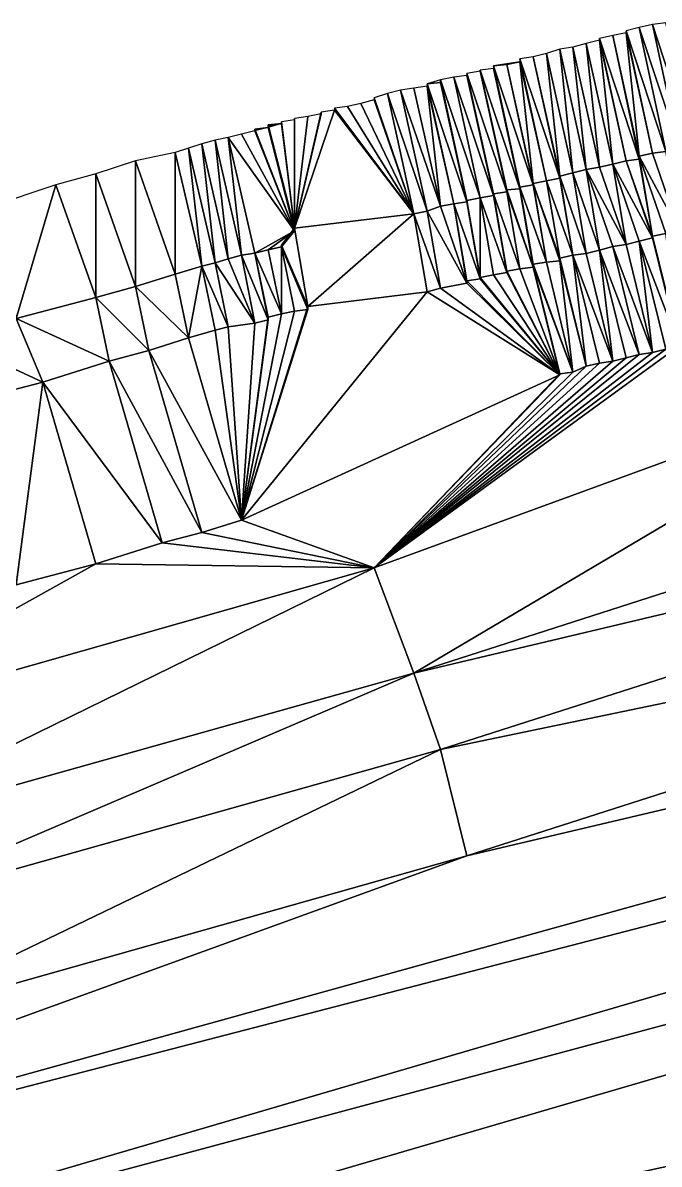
# Model space of a CAD drawing. Header units: inches. Extents: x -773 to -296, y 669 to 1001.
# Drawn here: x -561.5 to -513.5, y 869.3 to 955.5 of the extents above; entities that cross this region are included whole.
import ezdxf

# ---------------------------------------------------------------- set-up
doc = ezdxf.new("R2010")
doc.units = ezdxf.units.IN
doc.header["$MEASUREMENT"] = 0

msp = doc.modelspace()

# ---------------------------------------------------------------- linework, layer by layer
at = {"color": 72, "true_color": 0x52e210}
for points in [[(-514, 955.34375, 376.62097), (-515, 955.125, 376.612), (-512, 946, 370), (-514, 955.34375, 376.62097)], [(-514, 955.34375, 376.62097), (-511, 946.1875, 370), (-513, 955.46875, 376.62598), (-514, 955.34375, 376.62097)], [(-512, 946, 370), (-511, 946.1875, 370), (-514, 955.34375, 376.62097), (-512, 946, 370)], [(-517, 954.5, 376.586), (-518, 954.28125, 376.578), (-515, 945.1875, 370), (-517, 954.5, 376.586)], [(-515, 945.40625, 370), (-516, 954.71875, 376.59601), (-517, 954.5, 376.586), (-515, 945.40625, 370)], [(-517, 954.5, 376.586), (-515, 945.1875, 370), (-515, 945.40625, 370), (-517, 954.5, 376.586)], [(-515, 955.125, 376.612), (-516, 954.875, 376.60199), (-513, 945.75, 370), (-515, 955.125, 376.612)], [(-516, 954.875, 376.60199), (-516, 954.71875, 376.59601), (-514, 945.625, 370), (-516, 954.875, 376.60199)], [(-513, 945.75, 370), (-516, 954.875, 376.60199), (-514, 945.625, 370), (-513, 945.75, 370)], [(-514, 945.625, 370), (-516, 954.71875, 376.59601), (-515, 945.40625, 370), (-514, 945.625, 370)], [(-512, 946, 370), (-515, 955.125, 376.612), (-513, 945.75, 370), (-512, 946, 370)], [(-521, 953.46875, 376.54504), (-519, 944.40625, 370), (-520, 953.625, 376.552), (-521, 953.46875, 376.54504)], [(-520, 953.625, 376.552), (-518, 944.5625, 370), (-519, 953.90625, 376.56201), (-520, 953.625, 376.552)], [(-519, 944.40625, 370), (-518, 944.5625, 370), (-520, 953.625, 376.552), (-519, 944.40625, 370)], [(-519, 953.90625, 376.56201), (-517, 944.8125, 370), (-518, 954.15625, 376.57202), (-519, 953.90625, 376.56201)], [(-519, 953.90625, 376.56201), (-518, 944.5625, 370), (-517, 944.8125, 370), (-519, 953.90625, 376.56201)], [(-515, 945.1875, 370), (-518, 954.28125, 376.578), (-516, 945.0625, 370), (-515, 945.1875, 370)], [(-516, 945.0625, 370), (-518, 954.28125, 376.578), (-518, 954.15625, 376.57202), (-516, 945.0625, 370)], [(-518, 954.15625, 376.57202), (-517, 944.8125, 370), (-516, 945.0625, 370), (-518, 954.15625, 376.57202)], [(-524, 952.75, 376.51697), (-521, 943.75, 370), (-523, 952.90625, 376.52301), (-524, 952.75, 376.51697)], [(-524, 952.75, 376.51697), (-522, 943.53125, 370), (-521, 943.75, 370), (-524, 952.75, 376.51697)], [(-524, 952.75, 376.51697), (-524, 952.53125, 376.50696), (-522, 943.53125, 370), (-524, 952.75, 376.51697)], [(-521, 943.90625, 370), (-522, 953.15625, 376.534), (-523, 952.90625, 376.52301), (-521, 943.90625, 370)], [(-521, 943.75, 370), (-521, 943.90625, 370), (-523, 952.90625, 376.52301), (-521, 943.75, 370)], [(-522, 953.15625, 376.534), (-520, 944.15625, 370), (-521, 953.46875, 376.54504), (-522, 953.15625, 376.534)], [(-521, 943.90625, 370), (-520, 944.15625, 370), (-522, 953.15625, 376.534), (-521, 943.90625, 370)], [(-521, 953.46875, 376.54504), (-520, 944.15625, 370), (-519, 944.40625, 370), (-521, 953.46875, 376.54504)], [(-527, 951.90625, 376.48303), (-524, 942.9375, 370), (-526, 952.03125, 376.48804), (-527, 951.90625, 376.48303)], [(-525, 942.875, 370), (-524, 942.9375, 370), (-527, 951.90625, 376.48303), (-525, 942.875, 370)], [(-527, 951.8125, 376.47998), (-525, 942.875, 370), (-527, 951.90625, 376.48303), (-527, 951.8125, 376.47998)], [(-524, 952.53125, 376.50696), (-526, 952.21875, 376.495), (-525, 952.3125, 376.49902), (-524, 952.53125, 376.50696)], [(-525, 952.3125, 376.49902), (-526, 952.21875, 376.495), (-523, 943.25, 370), (-525, 952.3125, 376.49902)], [(-523, 943.25, 370), (-526, 952.21875, 376.495), (-524, 943.0625, 370), (-523, 943.25, 370)], [(-526, 952.03125, 376.48804), (-524, 943.0625, 370), (-526, 952.21875, 376.495), (-526, 952.03125, 376.48804)], [(-524, 942.9375, 370), (-524, 943.0625, 370), (-526, 952.03125, 376.48804), (-524, 942.9375, 370)], [(-525, 952.3125, 376.49902), (-523, 943.34375, 370), (-524, 952.53125, 376.50696), (-525, 952.3125, 376.49902)], [(-523, 943.34375, 370), (-525, 952.3125, 376.49902), (-523, 943.25, 370), (-523, 943.34375, 370)], [(-524, 952.53125, 376.50696), (-523, 943.34375, 370), (-522, 943.53125, 370), (-524, 952.53125, 376.50696)], [(-531, 950.875, 376.44397), (-530, 950.96875, 376.448), (-530, 951.15625, 376.45496), (-531, 950.875, 376.44397)], [(-530, 951.15625, 376.45496), (-527, 942.25, 370), (-529, 951.375, 376.46301), (-530, 951.15625, 376.45496)], [(-528, 942.0625, 370), (-527, 942.25, 370), (-530, 951.15625, 376.45496), (-528, 942.0625, 370)], [(-530, 951.15625, 376.45496), (-530, 950.96875, 376.448), (-528, 942.0625, 370), (-530, 951.15625, 376.45496)], [(-528, 951.5, 376.46704), (-529, 951.375, 376.46301), (-526, 942.4375, 370), (-528, 951.5, 376.46704)], [(-526, 942.4375, 370), (-529, 951.375, 376.46301), (-527, 942.25, 370), (-526, 942.4375, 370)], [(-528, 951.65625, 376.474), (-525, 942.71875, 370), (-527, 951.8125, 376.47998), (-528, 951.65625, 376.474)], [(-528, 951.5, 376.46704), (-526, 942.5625, 370), (-528, 951.65625, 376.474), (-528, 951.5, 376.46704)], [(-526, 942.5625, 370), (-525, 942.71875, 370), (-528, 951.65625, 376.474), (-526, 942.5625, 370)], [(-526, 942.4375, 370), (-526, 942.5625, 370), (-528, 951.5, 376.46704), (-526, 942.4375, 370)], [(-525, 942.71875, 370), (-525, 942.875, 370), (-527, 951.8125, 376.47998), (-525, 942.71875, 370)], [(-531, 941.25, 370), (-533, 950.375, 376.427), (-534, 950.125, 376.41699), (-531, 941.25, 370)], [(-532, 950.53125, 376.43103), (-533, 950.375, 376.427), (-530, 941.625, 370), (-532, 950.53125, 376.43103)], [(-530, 941.625, 370), (-533, 950.375, 376.427), (-531, 941.25, 370), (-530, 941.625, 370)], [(-530, 941.625, 370), (-531, 950.6875, 376.43799), (-532, 950.53125, 376.43103), (-530, 941.625, 370)], [(-531, 950.875, 376.44397), (-528, 941.96875, 370), (-530, 950.96875, 376.448), (-531, 950.875, 376.44397)], [(-529, 941.8125, 370), (-528, 941.96875, 370), (-531, 950.875, 376.44397), (-529, 941.8125, 370)], [(-529, 941.8125, 370), (-531, 950.875, 376.44397), (-531, 950.6875, 376.43799), (-529, 941.8125, 370)], [(-530, 941.625, 370), (-529, 941.8125, 370), (-531, 950.6875, 376.43799), (-530, 941.625, 370)], [(-528, 942.0625, 370), (-530, 950.96875, 376.448), (-528, 941.96875, 370), (-528, 942.0625, 370)], [(-537, 949.15625, 376.383), (-532, 941.0625, 370), (-536, 949.375, 376.39099), (-537, 949.15625, 376.383)], [(-532, 941.0625, 370), (-535, 949.65625, 376.401), (-536, 949.375, 376.39099), (-532, 941.0625, 370)], [(-534, 950.125, 376.41699), (-535, 949.8125, 376.40698), (-532, 941.0625, 370), (-534, 950.125, 376.41699)], [(-532, 941.0625, 370), (-535, 949.8125, 376.40698), (-535, 949.65625, 376.401), (-532, 941.0625, 370)], [(-534, 950.125, 376.41699), (-532, 941.0625, 370), (-531, 941.25, 370), (-534, 950.125, 376.41699)], [(-532, 941.0625, 370), (-538, 948.875, 376.37201), (-541, 939.96875, 370), (-532, 941.0625, 370)], [(-541, 939.96875, 370), (-538, 948.875, 376.37201), (-539, 948.71875, 376.36597), (-541, 939.96875, 370)], [(-539, 948.59375, 376.362), (-541, 939.96875, 370), (-539, 948.71875, 376.36597), (-539, 948.59375, 376.362)], [(-539, 948.59375, 376.362), (-540, 948.40625, 376.35596), (-541, 939.96875, 370), (-539, 948.59375, 376.362)], [(-537, 949.15625, 376.383), (-538, 949.03125, 376.37799), (-532, 941.0625, 370), (-537, 949.15625, 376.383)], [(-532, 941.0625, 370), (-538, 949.03125, 376.37799), (-538, 948.875, 376.37201), (-532, 941.0625, 370)], [(-544, 947.4375, 376.32001), (-541, 939.78125, 370), (-543, 947.5625, 376.32501), (-544, 947.4375, 376.32001)], [(-544, 947.3125, 376.31702), (-544, 947.4375, 376.32001), (-543, 947.5625, 376.32501), (-544, 947.3125, 376.31702)], [(-543, 947.78125, 376.33496), (-541, 939.96875, 370), (-542, 947.875, 376.33801), (-543, 947.78125, 376.33496)], [(-543, 947.5625, 376.32501), (-543, 947.65625, 376.32898), (-542, 947.875, 376.33801), (-543, 947.5625, 376.32501)], [(-542, 947.875, 376.33801), (-543, 947.65625, 376.32898), (-543, 947.78125, 376.33496), (-542, 947.875, 376.33801)], [(-543, 947.78125, 376.33496), (-543, 947.71875, 376.33203), (-541, 939.96875, 370), (-543, 947.78125, 376.33496)], [(-543, 947.65625, 376.32898), (-543, 947.71875, 376.33203), (-543, 947.78125, 376.33496), (-543, 947.65625, 376.32898)], [(-541, 939.96875, 370), (-543, 947.71875, 376.33203), (-543, 947.65625, 376.32898), (-541, 939.96875, 370)], [(-541, 939.96875, 370), (-543, 947.65625, 376.32898), (-541, 939.78125, 370), (-541, 939.96875, 370)], [(-541, 939.78125, 370), (-543, 947.65625, 376.32898), (-543, 947.5625, 376.32501), (-541, 939.78125, 370)], [(-542, 948, 376.34302), (-541, 939.96875, 370), (-541, 948.15625, 376.34802), (-542, 948, 376.34302)], [(-542, 947.90625, 376.33997), (-541, 939.96875, 370), (-542, 948, 376.34302), (-542, 947.90625, 376.33997)], [(-542, 948, 376.34302), (-542, 947.875, 376.33801), (-542, 947.90625, 376.33997), (-542, 948, 376.34302)], [(-542, 947.875, 376.33801), (-541, 939.96875, 370), (-542, 947.90625, 376.33997), (-542, 947.875, 376.33801)], [(-541, 939.96875, 370), (-540, 948.40625, 376.35596), (-541, 948.25, 376.35101), (-541, 939.96875, 370)], [(-541, 948.15625, 376.34802), (-541, 939.96875, 370), (-541, 948.25, 376.35101), (-541, 948.15625, 376.34802)], [(-545, 937.9375, 370), (-546, 946.8125, 376.30396), (-547, 946.625, 376.29999), (-545, 937.9375, 370)], [(-546, 946.8125, 376.30396), (-541, 939.78125, 370), (-545, 947.0625, 376.31104), (-546, 946.8125, 376.30396)], [(-544, 938.09375, 370), (-541, 939.78125, 370), (-546, 946.8125, 376.30396), (-544, 938.09375, 370)], [(-544, 938.09375, 370), (-546, 946.8125, 376.30396), (-545, 937.9375, 370), (-544, 938.09375, 370)], [(-545, 947.0625, 376.31104), (-541, 939.78125, 370), (-544, 947.3125, 376.31702), (-545, 947.0625, 376.31104)], [(-541, 939.78125, 370), (-544, 947.4375, 376.32001), (-544, 947.3125, 376.31702), (-541, 939.78125, 370)], [(-550, 945.6875, 376.27197), (-548, 937.09375, 370), (-549, 946, 376.28198), (-550, 945.6875, 376.27197)], [(-547, 937.34375, 370), (-548, 946.34375, 376.29199), (-549, 946, 376.28198), (-547, 937.34375, 370)], [(-547, 937.34375, 370), (-549, 946, 376.28198), (-548, 937.09375, 370), (-547, 937.34375, 370)], [(-546, 937.65625, 370), (-547, 946.625, 376.29999), (-548, 946.34375, 376.29199), (-546, 937.65625, 370)], [(-546, 937.65625, 370), (-548, 946.34375, 376.29199), (-547, 937.34375, 370), (-546, 937.65625, 370)], [(-545, 937.9375, 370), (-547, 946.625, 376.29999), (-546, 937.65625, 370), (-545, 937.9375, 370)], [(-553, 945.0625, 376.25299), (-556, 944.0625, 376.22699), (-553, 935.5625, 370), (-553, 945.0625, 376.25299)], [(-550, 945.6875, 376.27197), (-553, 945.0625, 376.25299), (-550, 936.5, 370), (-550, 945.6875, 376.27197)], [(-550, 936.5, 370), (-553, 945.0625, 376.25299), (-553, 935.5625, 370), (-550, 936.5, 370)], [(-550, 936.5, 370), (-548, 937.09375, 370), (-550, 945.6875, 376.27197), (-550, 936.5, 370)], [(-514, 939.25, 370), (-516, 945.0625, 370), (-517, 944.8125, 370), (-514, 939.25, 370)], [(-515, 945.1875, 370), (-516, 945.0625, 370), (-514, 939.375, 370), (-515, 945.1875, 370)], [(-514, 939.375, 370), (-516, 945.0625, 370), (-514, 939.25, 370), (-514, 939.375, 370)], [(-514, 945.625, 370), (-515, 945.40625, 370), (-512, 939.78125, 370), (-514, 945.625, 370)], [(-512, 939.78125, 370), (-515, 945.40625, 370), (-513, 939.5625, 370), (-512, 939.78125, 370)], [(-514, 939.375, 370), (-513, 939.5625, 370), (-515, 945.40625, 370), (-514, 939.375, 370)], [(-514, 939.375, 370), (-515, 945.40625, 370), (-515, 945.1875, 370), (-514, 939.375, 370)], [(-513, 945.75, 370), (-514, 945.625, 370), (-512, 939.78125, 370), (-513, 945.75, 370)], [(-520, 944.15625, 370), (-521, 943.90625, 370), (-519, 938.0625, 370), (-520, 944.15625, 370)], [(-519, 944.40625, 370), (-520, 944.15625, 370), (-518, 938.3125, 370), (-519, 944.40625, 370)], [(-520, 944.15625, 370), (-519, 938.0625, 370), (-518, 938.3125, 370), (-520, 944.15625, 370)], [(-519, 944.40625, 370), (-516, 938.75, 370), (-518, 944.5625, 370), (-519, 944.40625, 370)], [(-517, 938.59375, 370), (-516, 938.75, 370), (-519, 944.40625, 370), (-517, 938.59375, 370)], [(-519, 944.40625, 370), (-518, 938.3125, 370), (-517, 938.59375, 370), (-519, 944.40625, 370)], [(-517, 944.8125, 370), (-518, 944.5625, 370), (-516, 938.75, 370), (-517, 944.8125, 370)], [(-517, 944.8125, 370), (-516, 938.75, 370), (-515, 939, 370), (-517, 944.8125, 370)], [(-515, 939, 370), (-514, 939.25, 370), (-517, 944.8125, 370), (-515, 939, 370)], [(-562, 933.15625, 370), (-559, 943.25, 376.20703), (-564, 941.59375, 376.16901), (-562, 933.15625, 370)], [(-562, 933.15625, 370), (-556, 934.75, 370), (-559, 943.25, 376.20703), (-562, 933.15625, 370)], [(-559, 943.25, 376.20703), (-556, 934.75, 370), (-556, 944.0625, 376.22699), (-559, 943.25, 376.20703)], [(-553, 935.5625, 370), (-556, 944.0625, 376.22699), (-556, 934.75, 370), (-553, 935.5625, 370)], [(-522, 937.40625, 370), (-523, 943.25, 370), (-524, 943.0625, 370), (-522, 937.40625, 370)], [(-523, 943.34375, 370), (-521, 937.71875, 370), (-522, 943.53125, 370), (-523, 943.34375, 370)], [(-523, 943.34375, 370), (-523, 943.25, 370), (-522, 937.40625, 370), (-523, 943.34375, 370)], [(-522, 937.40625, 370), (-521, 937.5, 370), (-523, 943.34375, 370), (-522, 937.40625, 370)], [(-521, 937.5, 370), (-521, 937.71875, 370), (-523, 943.34375, 370), (-521, 937.5, 370)], [(-521, 943.75, 370), (-522, 943.53125, 370), (-520, 937.9375, 370), (-521, 943.75, 370)], [(-520, 937.9375, 370), (-522, 943.53125, 370), (-521, 937.71875, 370), (-520, 937.9375, 370)], [(-519, 938.0625, 370), (-521, 943.90625, 370), (-520, 937.9375, 370), (-519, 938.0625, 370)], [(-521, 943.75, 370), (-520, 937.9375, 370), (-521, 943.90625, 370), (-521, 943.75, 370)], [(-526, 942.4375, 370), (-527, 942.25, 370), (-525, 936.625, 370), (-526, 942.4375, 370)], [(-526, 942.5625, 370), (-524, 936.90625, 370), (-525, 942.71875, 370), (-526, 942.5625, 370)], [(-525, 936.625, 370), (-525, 936.71875, 370), (-526, 942.5625, 370), (-525, 936.625, 370)], [(-526, 942.5625, 370), (-525, 936.71875, 370), (-524, 936.90625, 370), (-526, 942.5625, 370)], [(-526, 942.5625, 370), (-526, 942.4375, 370), (-525, 936.625, 370), (-526, 942.5625, 370)], [(-525, 942.875, 370), (-523, 937.03125, 370), (-524, 942.9375, 370), (-525, 942.875, 370)], [(-525, 942.71875, 370), (-523, 937.03125, 370), (-525, 942.875, 370), (-525, 942.71875, 370)], [(-525, 942.71875, 370), (-524, 936.90625, 370), (-523, 937.03125, 370), (-525, 942.71875, 370)], [(-522, 937.40625, 370), (-524, 943.0625, 370), (-523, 937.25, 370), (-522, 937.40625, 370)], [(-523, 937.25, 370), (-524, 943.0625, 370), (-524, 942.9375, 370), (-523, 937.25, 370)], [(-523, 937.25, 370), (-524, 942.9375, 370), (-523, 937.125, 370), (-523, 937.25, 370)], [(-523, 937.125, 370), (-524, 942.9375, 370), (-523, 937.03125, 370), (-523, 937.125, 370)], [(-530, 941.625, 370), (-531, 941.25, 370), (-528, 935.8125, 370), (-530, 941.625, 370)], [(-528, 935.8125, 370), (-529, 941.8125, 370), (-530, 941.625, 370), (-528, 935.8125, 370)], [(-529, 941.8125, 370), (-527, 936.15625, 370), (-528, 941.96875, 370), (-529, 941.8125, 370)], [(-528, 935.8125, 370), (-528, 936, 370), (-529, 941.8125, 370), (-528, 935.8125, 370)], [(-528, 936, 370), (-527, 936.15625, 370), (-529, 941.8125, 370), (-528, 936, 370)], [(-528, 942.0625, 370), (-527, 936.25, 370), (-527, 942.25, 370), (-528, 942.0625, 370)], [(-528, 941.96875, 370), (-527, 936.25, 370), (-528, 942.0625, 370), (-528, 941.96875, 370)], [(-528, 941.96875, 370), (-527, 936.15625, 370), (-527, 936.25, 370), (-528, 941.96875, 370)], [(-527, 942.25, 370), (-527, 936.25, 370), (-526, 936.4375, 370), (-527, 942.25, 370)], [(-525, 936.625, 370), (-527, 942.25, 370), (-526, 936.4375, 370), (-525, 936.625, 370)], [(-540, 934.0625, 370), (-532, 941.0625, 370), (-541, 939.96875, 370), (-540, 934.0625, 370)], [(-540, 934.0625, 370), (-531, 935.15625, 370), (-532, 941.0625, 370), (-540, 934.0625, 370)], [(-531, 941.25, 370), (-532, 941.0625, 370), (-530, 935.4375, 370), (-531, 941.25, 370)], [(-531, 935.15625, 370), (-530, 935.4375, 370), (-532, 941.0625, 370), (-531, 935.15625, 370)], [(-531, 941.25, 370), (-530, 935.4375, 370), (-528, 935.8125, 370), (-531, 941.25, 370)], [(-541, 939.78125, 370), (-542, 938.6875, 370), (-541, 939.96875, 370), (-541, 939.78125, 370)], [(-542, 938.6875, 370), (-540, 934.0625, 370), (-541, 939.96875, 370), (-542, 938.6875, 370)], [(-543, 938.34375, 370), (-541, 939.78125, 370), (-544, 938.09375, 370), (-543, 938.34375, 370)], [(-541, 939.78125, 370), (-543, 938.34375, 370), (-542, 938.5625, 370), (-541, 939.78125, 370)], [(-542, 938.5625, 370), (-542, 938.6875, 370), (-541, 939.78125, 370), (-542, 938.5625, 370)], [(-515, 939, 370), (-516, 938.75, 370), (-514, 930.59375, 360), (-515, 939, 370)], [(-512, 931.09375, 360), (-514, 939.25, 370), (-515, 939, 370), (-512, 931.09375, 360)], [(-515, 939, 370), (-514, 930.59375, 360), (-513, 930.84375, 360), (-515, 939, 370)], [(-512, 931.09375, 360), (-515, 939, 370), (-513, 930.84375, 360), (-512, 931.09375, 360)], [(-512, 931.21875, 360), (-513, 939.5625, 370), (-514, 939.375, 370), (-512, 931.21875, 360)], [(-514, 939.375, 370), (-514, 939.25, 370), (-512, 931.21875, 360), (-514, 939.375, 370)], [(-512, 931.21875, 360), (-514, 939.25, 370), (-512, 931.09375, 360), (-512, 931.21875, 360)], [(-543, 933.0625, 370), (-544, 938.09375, 370), (-545, 937.9375, 370), (-543, 933.0625, 370)], [(-543, 938.34375, 370), (-544, 938.09375, 370), (-542, 933.5, 370), (-543, 938.34375, 370)], [(-542, 933.5, 370), (-544, 938.09375, 370), (-543, 933.25, 370), (-542, 933.5, 370)], [(-543, 933.25, 370), (-544, 938.09375, 370), (-543, 933.0625, 370), (-543, 933.25, 370)], [(-543, 938.34375, 370), (-542, 933.5, 370), (-542, 938.5625, 370), (-543, 938.34375, 370)], [(-540, 933.96875, 370), (-540, 934.0625, 370), (-542, 938.6875, 370), (-540, 933.96875, 370)], [(-540, 933.96875, 370), (-542, 938.6875, 370), (-540, 933.84375, 370), (-540, 933.96875, 370)], [(-540, 933.84375, 370), (-542, 938.6875, 370), (-542, 938.5625, 370), (-540, 933.84375, 370)], [(-542, 938.5625, 370), (-542, 933.5, 370), (-541, 933.71875, 370), (-542, 938.5625, 370)], [(-542, 938.5625, 370), (-541, 933.71875, 370), (-540, 933.84375, 370), (-542, 938.5625, 370)], [(-518, 938.3125, 370), (-519, 938.0625, 370), (-517, 929.9375, 360), (-518, 938.3125, 370)], [(-517, 938.59375, 370), (-518, 938.3125, 370), (-515, 930.4375, 360), (-517, 938.59375, 370)], [(-518, 938.3125, 370), (-517, 929.9375, 360), (-516, 930.1875, 360), (-518, 938.3125, 370)], [(-516, 930.1875, 360), (-515, 930.4375, 360), (-518, 938.3125, 370), (-516, 930.1875, 360)], [(-517, 938.59375, 370), (-514, 930.59375, 360), (-516, 938.75, 370), (-517, 938.59375, 370)], [(-515, 930.4375, 360), (-514, 930.59375, 360), (-517, 938.59375, 370), (-515, 930.4375, 360)], [(-546, 932.53125, 370), (-547, 937.34375, 370), (-548, 937.09375, 370), (-546, 932.53125, 370)], [(-544, 932.8125, 370), (-546, 937.65625, 370), (-547, 937.34375, 370), (-544, 932.8125, 370)], [(-544, 932.8125, 370), (-547, 937.34375, 370), (-546, 932.53125, 370), (-544, 932.8125, 370)], [(-544, 932.8125, 370), (-545, 937.9375, 370), (-546, 937.65625, 370), (-544, 932.8125, 370)], [(-543, 933.0625, 370), (-545, 937.9375, 370), (-544, 932.8125, 370), (-543, 933.0625, 370)], [(-520, 929.09375, 360), (-522, 937.40625, 370), (-523, 937.25, 370), (-520, 929.09375, 360)], [(-520, 929.09375, 360), (-523, 937.25, 370), (-523, 937.125, 370), (-520, 929.09375, 360)], [(-520, 929.09375, 360), (-521, 937.5, 370), (-522, 937.40625, 370), (-520, 929.09375, 360)], [(-521, 937.71875, 370), (-519, 929.5625, 360), (-520, 937.9375, 370), (-521, 937.71875, 370)], [(-521, 937.71875, 370), (-521, 937.5, 370), (-519, 929.5625, 360), (-521, 937.71875, 370)], [(-520, 929.09375, 360), (-519, 929.5625, 360), (-521, 937.5, 370), (-520, 929.09375, 360)], [(-519, 938.0625, 370), (-520, 937.9375, 370), (-517, 929.9375, 360), (-519, 938.0625, 370)], [(-517, 929.9375, 360), (-520, 937.9375, 370), (-518, 929.78125, 360), (-517, 929.9375, 360)], [(-520, 937.9375, 370), (-519, 929.5625, 360), (-518, 929.78125, 360), (-520, 937.9375, 370)], [(-553, 935.5625, 370), (-549, 931.6875, 370), (-550, 936.5, 370), (-553, 935.5625, 370)], [(-550, 936.5, 370), (-549, 931.6875, 370), (-548, 937.09375, 370), (-550, 936.5, 370)], [(-547, 932.28125, 370), (-548, 937.09375, 370), (-549, 931.6875, 370), (-547, 932.28125, 370)], [(-547, 932.28125, 370), (-546, 932.53125, 370), (-548, 937.09375, 370), (-547, 932.28125, 370)], [(-526, 936.4375, 370), (-527, 936.25, 370), (-521, 928.90625, 360), (-526, 936.4375, 370)], [(-526, 936.4375, 370), (-521, 928.90625, 360), (-525, 936.625, 370), (-526, 936.4375, 370)], [(-521, 928.90625, 360), (-524, 936.90625, 370), (-525, 936.71875, 370), (-521, 928.90625, 360)], [(-525, 936.625, 370), (-521, 928.90625, 360), (-525, 936.71875, 370), (-525, 936.625, 370)], [(-523, 937.03125, 370), (-524, 936.90625, 370), (-521, 928.90625, 360), (-523, 937.03125, 370)], [(-523, 937.03125, 370), (-521, 928.90625, 360), (-523, 937.125, 370), (-523, 937.03125, 370)], [(-523, 937.125, 370), (-521, 928.90625, 360), (-521, 928.96875, 360), (-523, 937.125, 370)], [(-523, 937.125, 370), (-521, 928.96875, 360), (-520, 929.09375, 360), (-523, 937.125, 370)], [(-556, 934.75, 370), (-552, 930.75, 370), (-553, 935.5625, 370), (-556, 934.75, 370)], [(-553, 935.5625, 370), (-552, 930.75, 370), (-549, 931.6875, 370), (-553, 935.5625, 370)], [(-528, 935.8125, 370), (-530, 935.4375, 370), (-521, 928.90625, 360), (-528, 935.8125, 370)], [(-521, 928.90625, 360), (-527, 936.15625, 370), (-528, 936, 370), (-521, 928.90625, 360)], [(-521, 928.90625, 360), (-528, 936, 370), (-528, 935.8125, 370), (-521, 928.90625, 360)], [(-527, 936.25, 370), (-527, 936.15625, 370), (-521, 928.90625, 360), (-527, 936.25, 370)], [(-562, 933.15625, 370), (-555, 929.9375, 370), (-556, 934.75, 370), (-562, 933.15625, 370)], [(-556, 934.75, 370), (-555, 929.9375, 370), (-552, 930.75, 370), (-556, 934.75, 370)], [(-545, 917.9375, 360), (-521, 928.90625, 360), (-531, 935.15625, 370), (-545, 917.9375, 360)], [(-545, 917.9375, 360), (-531, 935.15625, 370), (-540, 934.0625, 370), (-545, 917.9375, 360)], [(-531, 935.15625, 370), (-521, 928.90625, 360), (-530, 935.4375, 370), (-531, 935.15625, 370)], [(-353, 929.1875, 330), (-353, 933.875, 340), (-613, 861.75, 340), (-353, 929.1875, 330)], [(-353, 933.875, 340), (-528, 892.59375, 340), (-613, 861.75, 340), (-353, 933.875, 340)], [(-540, 934.0625, 370), (-540, 933.96875, 370), (-545, 917.9375, 360), (-540, 934.0625, 370)], [(-545, 917.9375, 360), (-540, 933.96875, 370), (-540, 933.84375, 370), (-545, 917.9375, 360)], [(-540, 933.84375, 370), (-541, 933.71875, 370), (-545, 917.9375, 360), (-540, 933.84375, 370)], [(-353, 933.875, 340), (-453, 916.65625, 340), (-528, 892.59375, 340), (-353, 933.875, 340)], [(-560, 928.34375, 370), (-562, 933.15625, 370), (-567, 931.59375, 370), (-560, 928.34375, 370)], [(-562, 933.15625, 370), (-560, 928.34375, 370), (-555, 929.9375, 370), (-562, 933.15625, 370)], [(-541, 933.71875, 370), (-542, 933.5, 370), (-545, 917.9375, 360), (-541, 933.71875, 370)], [(-542, 933.5, 370), (-543, 933.25, 370), (-545, 917.9375, 360), (-542, 933.5, 370)], [(-543, 933.25, 370), (-543, 933.0625, 370), (-545, 917.9375, 360), (-543, 933.25, 370)], [(-543, 933.0625, 370), (-544, 932.8125, 370), (-545, 917.9375, 360), (-543, 933.0625, 370)], [(-549, 931.6875, 370), (-545, 917.9375, 360), (-547, 932.28125, 370), (-549, 931.6875, 370)], [(-545, 917.9375, 360), (-546, 932.53125, 370), (-547, 932.28125, 370), (-545, 917.9375, 360)], [(-545, 917.9375, 360), (-544, 932.8125, 370), (-546, 932.53125, 370), (-545, 917.9375, 360)], [(-560, 928.34375, 370), (-567, 931.59375, 370), (-566, 926.78125, 370), (-560, 928.34375, 370)], [(-552, 930.75, 370), (-545, 917.9375, 360), (-549, 931.6875, 370), (-552, 930.75, 370)], [(-555, 929.9375, 370), (-548, 917, 360), (-552, 930.75, 370), (-555, 929.9375, 370)], [(-552, 930.75, 370), (-548, 917, 360), (-545, 917.9375, 360), (-552, 930.75, 370)], [(-513, 930.84375, 360), (-535, 914.34375, 360), (-512, 931.09375, 360), (-513, 930.84375, 360)], [(-512, 931.09375, 360), (-535, 914.34375, 360), (-492, 930.0625, 360), (-512, 931.09375, 360)], [(-513, 930.84375, 360), (-514, 930.59375, 360), (-535, 914.34375, 360), (-513, 930.84375, 360)], [(-515, 930.4375, 360), (-535, 914.34375, 360), (-514, 930.59375, 360), (-515, 930.4375, 360)], [(-516, 930.1875, 360), (-535, 914.34375, 360), (-515, 930.4375, 360), (-516, 930.1875, 360)], [(-455, 924.6875, 350), (-457, 930.5, 350), (-532, 906.375, 350), (-455, 924.6875, 350)], [(-457, 930.5, 350), (-492, 930.0625, 360), (-532, 906.375, 350), (-457, 930.5, 350)], [(-555, 929.9375, 370), (-560, 928.34375, 370), (-551, 916.21875, 360), (-555, 929.9375, 370)], [(-555, 929.9375, 370), (-551, 916.21875, 360), (-548, 917, 360), (-555, 929.9375, 370)], [(-516, 930.1875, 360), (-517, 929.9375, 360), (-535, 914.34375, 360), (-516, 930.1875, 360)], [(-532, 906.375, 350), (-492, 930.0625, 360), (-535, 914.34375, 360), (-532, 906.375, 350)], [(-517, 929.9375, 360), (-518, 929.78125, 360), (-535, 914.34375, 360), (-517, 929.9375, 360)], [(-535, 914.34375, 360), (-518, 929.78125, 360), (-519, 929.5625, 360), (-535, 914.34375, 360)], [(-535, 914.34375, 360), (-519, 929.5625, 360), (-520, 929.09375, 360), (-535, 914.34375, 360)], [(-610, 853.84375, 330), (-353, 929.1875, 330), (-613, 861.75, 340), (-610, 853.84375, 330)], [(-610, 853.84375, 330), (-352, 923.09375, 330), (-353, 929.1875, 330), (-610, 853.84375, 330)], [(-545, 917.9375, 360), (-535, 914.34375, 360), (-521, 928.90625, 360), (-545, 917.9375, 360)], [(-520, 929.09375, 360), (-521, 928.96875, 360), (-535, 914.34375, 360), (-520, 929.09375, 360)], [(-521, 928.96875, 360), (-521, 928.90625, 360), (-535, 914.34375, 360), (-521, 928.96875, 360)], [(-566, 926.78125, 370), (-562, 913.0625, 360), (-560, 928.34375, 370), (-566, 926.78125, 370)], [(-556, 914.625, 360), (-560, 928.34375, 370), (-562, 913.0625, 360), (-556, 914.625, 360)], [(-551, 916.21875, 360), (-560, 928.34375, 370), (-556, 914.625, 360), (-551, 916.21875, 360)], [(-455, 924.6875, 350), (-532, 906.375, 350), (-530, 900.625, 350), (-455, 924.6875, 350)], [(-453, 916.65625, 340), (-455, 924.6875, 350), (-530, 900.625, 350), (-453, 916.65625, 340)], [(-609, 848.03125, 330), (-352, 923.09375, 330), (-610, 853.84375, 330), (-609, 848.03125, 330)], [(-609, 848.03125, 330), (-507, 870.46875, 320), (-352, 923.09375, 330), (-609, 848.03125, 330)], [(-548, 917, 360), (-535, 914.34375, 360), (-545, 917.9375, 360), (-548, 917, 360)], [(-548, 917, 360), (-551, 916.21875, 360), (-535, 914.34375, 360), (-548, 917, 360)], [(-453, 916.65625, 340), (-530, 900.625, 350), (-528, 892.59375, 340), (-453, 916.65625, 340)], [(-551, 916.21875, 360), (-556, 914.625, 360), (-535, 914.34375, 360), (-551, 916.21875, 360)], [(-556, 914.625, 360), (-562, 913.0625, 360), (-579, 901.8125, 360), (-556, 914.625, 360)], [(-535, 914.34375, 360), (-556, 914.625, 360), (-579, 901.8125, 360), (-535, 914.34375, 360)], [(-535, 914.34375, 360), (-579, 901.8125, 360), (-577, 893.75, 350), (-535, 914.34375, 360)], [(-535, 914.34375, 360), (-577, 893.75, 350), (-532, 906.375, 350), (-535, 914.34375, 360)], [(-532, 906.375, 350), (-577, 893.75, 350), (-575, 887.96875, 350), (-532, 906.375, 350)], [(-530, 900.625, 350), (-532, 906.375, 350), (-575, 887.96875, 350), (-530, 900.625, 350)], [(-530, 900.625, 350), (-575, 887.96875, 350), (-573, 879.90625, 340), (-530, 900.625, 350)], [(-528, 892.59375, 340), (-530, 900.625, 350), (-573, 879.90625, 340), (-528, 892.59375, 340)], [(-528, 892.59375, 340), (-573, 879.90625, 340), (-613, 861.75, 340), (-528, 892.59375, 340)], [(-520, 844.25, 321.98096), (-507, 870.46875, 320), (-609, 848.03125, 330), (-520, 844.25, 321.98096)], [(-520, 844.25, 321.98096), (-505, 864.75, 320), (-507, 870.46875, 320), (-520, 844.25, 321.98096)]]:
    msp.add_3dface(points, dxfattribs=at)

doc.saveas('drawing.dxf')
